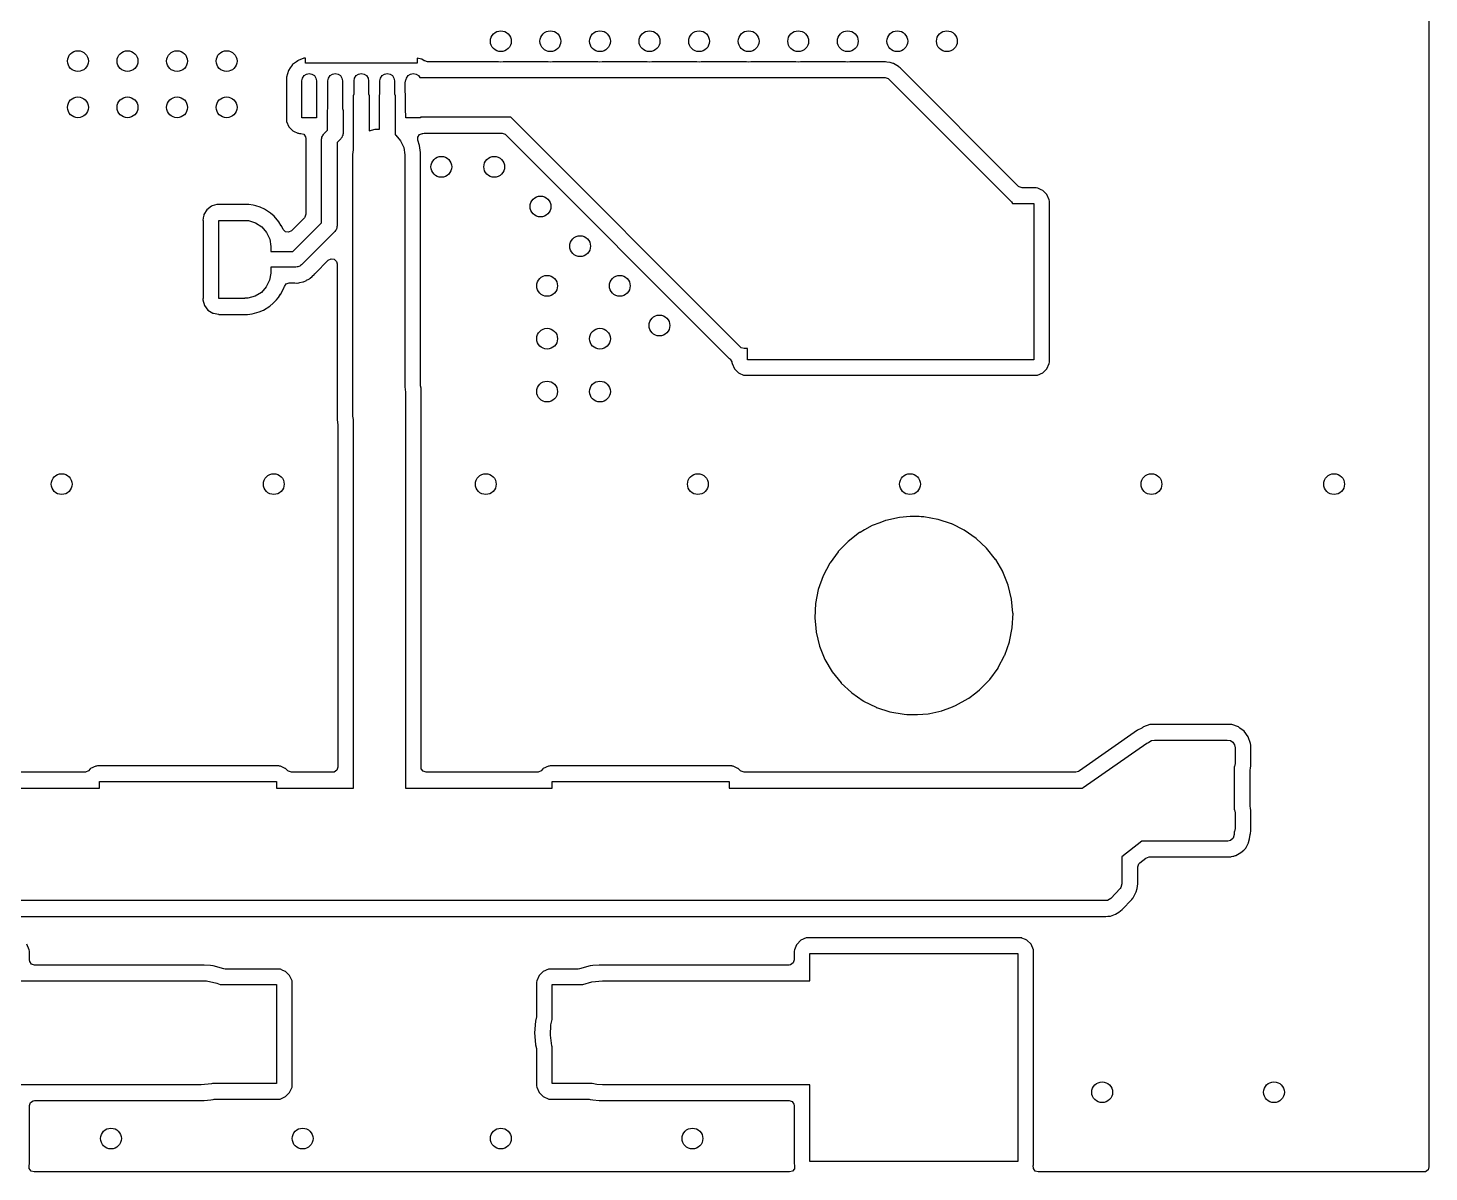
# Model space of a CAD drawing. Extents: x 0.02 to 3.92, y 0.02 to 3.05.
# Drawn here: x 2.857 to 3.917, y 0.02 to 0.885 of the extents above; entities that cross this region are included whole.
import ezdxf

# ---------------------------------------------------------------- set-up
doc = ezdxf.new("R2010")
doc.units = 0
doc.header["$MEASUREMENT"] = 0
doc.layers.add('BLACK', color=7, linetype='CONTINUOUS')

msp = doc.modelspace()

# ---------------------------------------------------------------- linework, layer by layer
at = {"layer": 'BLACK', "linetype": 'CONTINUOUS'}
for p, q in [((3.9173, 1.9505), (3.9173, 0.0236)), ((3.0603, 0.8595), (3.0574, 0.8573)), ((3.0613, 0.8603), (3.0603, 0.8595)), ((3.0616, 0.8604), (3.0613, 0.8603)), ((3.0659, 0.8621), (3.0616, 0.8604)), ((3.0616, 0.8604), (3.0616, 0.8604)), ((3.0662, 0.8622), (3.0659, 0.8621)), ((3.0659, 0.8621), (3.0659, 0.8621)), ((3.0665, 0.8622), (3.0662, 0.8622)), ((3.0671, 0.8623), (3.0665, 0.8622)), ((3.0665, 0.8622), (3.0665, 0.8622)), ((3.0671, 0.8585), (3.0671, 0.8623)), ((3.1549, 0.8615), (3.1517, 0.8622)), ((3.1517, 0.8622), (3.1517, 0.8585)), ((3.1552, 0.8614), (3.1549, 0.8615)), ((3.157, 0.8603), (3.1552, 0.8614)), ((3.1575, 0.8601), (3.157, 0.8603)), ((3.1595, 0.8595), (3.1575, 0.8601)), ((3.2133, 0.8595), (3.1595, 0.8595)), ((3.215, 0.8593), (3.2133, 0.8595)), ((3.2167, 0.8595), (3.215, 0.8593)), ((3.2508, 0.8595), (3.2167, 0.8595)), ((3.2525, 0.8593), (3.2508, 0.8595)), ((3.2542, 0.8595), (3.2525, 0.8593)), ((3.2883, 0.8595), (3.2542, 0.8595)), ((3.29, 0.8593), (3.2883, 0.8595)), ((3.2917, 0.8595), (3.29, 0.8593)), ((3.3258, 0.8595), (3.2917, 0.8595)), ((3.3275, 0.8593), (3.3258, 0.8595)), ((3.3292, 0.8595), (3.3275, 0.8593)), ((3.3633, 0.8595), (3.3292, 0.8595)), ((3.365, 0.8593), (3.3633, 0.8595)), ((3.3667, 0.8595), (3.365, 0.8593)), ((3.4008, 0.8595), (3.3667, 0.8595)), ((3.4025, 0.8593), (3.4008, 0.8595)), ((3.4042, 0.8595), (3.4025, 0.8593)), ((3.4383, 0.8595), (3.4042, 0.8595)), ((3.44, 0.8593), (3.4383, 0.8595)), ((3.4417, 0.8595), (3.44, 0.8593)), ((3.4758, 0.8595), (3.4417, 0.8595)), ((3.4775, 0.8593), (3.4758, 0.8595)), ((3.4792, 0.8595), (3.4775, 0.8593)), ((3.5059, 0.8595), (3.4792, 0.8595)), ((3.506, 0.8595), (3.5059, 0.8595)), ((3.507, 0.8593), (3.506, 0.8595)), ((3.506, 0.8595), (3.506, 0.8595)), ((3.5096, 0.8589), (3.507, 0.8593)), ((3.5119, 0.8582), (3.5096, 0.8589)), ((3.0543, 0.8528), (3.0527, 0.8478)), ((3.0557, 0.8549), (3.0543, 0.8528)), ((3.057, 0.8568), (3.0557, 0.8549)), ((3.0572, 0.8571), (3.057, 0.8568)), ((3.057, 0.8568), (3.057, 0.8568)), ((3.0574, 0.8573), (3.0572, 0.8571)), ((3.0574, 0.8573), (3.0574, 0.8573)), ((3.0649, 0.8472), (3.0661, 0.849)), ((3.0661, 0.849), (3.0679, 0.8502)), ((3.1517, 0.8585), (3.0671, 0.8585)), ((3.0679, 0.8502), (3.07, 0.8506)), ((3.07, 0.8506), (3.0721, 0.8502)), ((3.0721, 0.8502), (3.0739, 0.849)), ((3.0739, 0.849), (3.0751, 0.8472)), ((3.0846, 0.8472), (3.0858, 0.849)), ((3.0858, 0.849), (3.0876, 0.8502)), ((3.0876, 0.8502), (3.0897, 0.8506)), ((3.0897, 0.8506), (3.0918, 0.8502)), ((3.0918, 0.8502), (3.0936, 0.849)), ((3.0936, 0.849), (3.0948, 0.8472)), ((3.1043, 0.8472), (3.1055, 0.849)), ((3.1055, 0.849), (3.1073, 0.8502)), ((3.1073, 0.8502), (3.1094, 0.8506)), ((3.1094, 0.8506), (3.1115, 0.8502)), ((3.1115, 0.8502), (3.1133, 0.849)), ((3.1133, 0.849), (3.1145, 0.8472)), ((3.124, 0.8472), (3.1252, 0.849)), ((3.1252, 0.849), (3.1269, 0.8502)), ((3.1269, 0.8502), (3.1291, 0.8506)), ((3.1291, 0.8506), (3.1312, 0.8502)), ((3.1312, 0.8502), (3.133, 0.849)), ((3.133, 0.849), (3.1341, 0.8472)), ((3.1437, 0.8472), (3.1448, 0.849)), ((3.1448, 0.849), (3.1466, 0.8502)), ((3.1466, 0.8502), (3.1487, 0.8506)), ((3.1487, 0.8506), (3.1509, 0.8502)), ((3.1509, 0.8502), (3.1526, 0.849)), ((3.1526, 0.849), (3.1536, 0.8475)), ((3.5121, 0.8581), (3.5119, 0.8582)), ((3.5158, 0.856), (3.5121, 0.8581)), ((3.5121, 0.8581), (3.5121, 0.8581)), ((3.516, 0.8559), (3.5158, 0.856)), ((3.5164, 0.8555), (3.516, 0.8559)), ((3.5165, 0.8555), (3.5164, 0.8555)), ((3.5171, 0.8549), (3.5165, 0.8555)), ((3.6068, 0.7652), (3.5171, 0.8549)), ((3.5171, 0.8549), (3.5171, 0.8549)), ((3.5171, 0.8549), (3.5171, 0.8549)), ((3.0527, 0.8478), (3.0527, 0.8476)), ((3.0527, 0.8476), (3.0527, 0.8154)), ((3.0645, 0.8451), (3.0649, 0.8472)), ((3.0645, 0.8171), (3.0645, 0.8451)), ((3.0751, 0.8472), (3.0755, 0.8451)), ((3.0755, 0.8451), (3.0755, 0.8171)), ((3.0842, 0.8451), (3.0846, 0.8472)), ((3.0842, 0.8241), (3.0842, 0.8451)), ((3.0948, 0.8472), (3.0952, 0.8451)), ((3.0952, 0.8451), (3.0952, 0.8241)), ((3.1039, 0.8451), (3.1043, 0.8472)), ((3.1039, 0.8353), (3.1039, 0.8451)), ((3.1145, 0.8472), (3.1149, 0.8451)), ((3.1149, 0.8451), (3.1149, 0.8353)), ((3.1235, 0.8451), (3.124, 0.8472)), ((3.1235, 0.8353), (3.1235, 0.8451)), ((3.1341, 0.8472), (3.1346, 0.8451)), ((3.1346, 0.8451), (3.1346, 0.8353)), ((3.1425, 0.8436), (3.1432, 0.8459)), ((3.1425, 0.8375), (3.1425, 0.8436)), ((3.1425, 0.8368), (3.1425, 0.8375)), ((3.1432, 0.8459), (3.1434, 0.846)), ((3.1434, 0.846), (3.1437, 0.8472)), ((3.1536, 0.8475), (3.5059, 0.8475)), ((3.5059, 0.8475), (3.5082, 0.8468)), ((3.5082, 0.8468), (3.5086, 0.8464)), ((3.5086, 0.8464), (3.6014, 0.7536)), ((3.1035, 0.8339), (3.1039, 0.8353)), ((3.1035, 0.7928), (3.1035, 0.8339)), ((3.1149, 0.8353), (3.1153, 0.8339)), ((3.1153, 0.8339), (3.1153, 0.8072)), ((3.1231, 0.8339), (3.1235, 0.8353)), ((3.1231, 0.8085), (3.1231, 0.8339)), ((3.1346, 0.8353), (3.135, 0.8339)), ((3.135, 0.8339), (3.135, 0.8043)), ((3.1429, 0.835), (3.1425, 0.8368)), ((3.1429, 0.8214), (3.1429, 0.835)), ((3.0755, 0.8171), (3.0645, 0.8171)), ((3.0838, 0.8226), (3.0842, 0.8241)), ((3.0838, 0.8077), (3.0838, 0.8226)), ((3.0952, 0.8241), (3.0956, 0.8226)), ((3.0956, 0.8226), (3.0956, 0.8053)), ((3.1431, 0.8202), (3.1429, 0.8214)), ((3.1432, 0.8199), (3.1431, 0.8202)), ((3.1432, 0.8171), (3.1432, 0.8199)), ((3.1543, 0.8171), (3.1432, 0.8171)), ((3.2225, 0.8175), (3.1543, 0.8175)), ((3.1543, 0.8175), (3.1543, 0.8171)), ((3.3964, 0.6436), (3.2225, 0.8175)), ((3.0527, 0.8154), (3.0528, 0.8143)), ((3.0528, 0.8143), (3.0546, 0.8103)), ((3.0546, 0.8103), (3.0577, 0.8072)), ((3.0577, 0.8072), (3.058, 0.8071)), ((3.058, 0.8071), (3.0614, 0.8055)), ((3.0811, 0.805), (3.0838, 0.8077)), ((3.1153, 0.8072), (3.1199, 0.8086)), ((3.1199, 0.8086), (3.1231, 0.8085)), ((3.0614, 0.8055), (3.0614, 0.8055)), ((3.0614, 0.8055), (3.0617, 0.8054)), ((3.0617, 0.8054), (3.062, 0.8054)), ((3.062, 0.8054), (3.0626, 0.8053)), ((3.0626, 0.8053), (3.0627, 0.8053)), ((3.0627, 0.8053), (3.0636, 0.8053)), ((3.0636, 0.8053), (3.0659, 0.8046)), ((3.0659, 0.8046), (3.0673, 0.8026)), ((3.0673, 0.8026), (3.0675, 0.8014)), ((3.0675, 0.8014), (3.0675, 0.8013)), ((3.0675, 0.8013), (3.0675, 0.8012)), ((3.0675, 0.8012), (3.0675, 0.8001)), ((3.0675, 0.8001), (3.0675, 0.7989)), ((3.0675, 0.7989), (3.0675, 0.7986)), ((3.0675, 0.7986), (3.0675, 0.7982)), ((3.0675, 0.7982), (3.0675, 0.7442)), ((3.0794, 0.8009), (3.0796, 0.8016)), ((3.0794, 0.7377), (3.0794, 0.8009)), ((3.0796, 0.8024), (3.08, 0.8031)), ((3.0796, 0.8016), (3.0796, 0.8024)), ((3.08, 0.8031), (3.0802, 0.8038)), ((3.0802, 0.8038), (3.0807, 0.8044)), ((3.0807, 0.8044), (3.0811, 0.805)), ((3.0939, 0.8011), (3.0912, 0.7984)), ((3.0912, 0.7984), (3.0912, 0.7353)), ((3.0943, 0.8018), (3.0939, 0.8011)), ((3.0948, 0.8023), (3.0943, 0.8018)), ((3.095, 0.8031), (3.0948, 0.8023)), ((3.0954, 0.8037), (3.095, 0.8031)), ((3.0956, 0.8053), (3.0954, 0.8045)), ((3.0954, 0.8045), (3.0954, 0.8037)), ((3.135, 0.8043), (3.1355, 0.8039)), ((3.1355, 0.8039), (3.1392, 0.7997)), ((3.1392, 0.7997), (3.1415, 0.7946)), ((3.1521, 0.8025), (3.1534, 0.8045)), ((3.1521, 0.8001), (3.1521, 0.8025)), ((3.1535, 0.7961), (3.1521, 0.8001)), ((3.1534, 0.8045), (3.1558, 0.8053)), ((3.1541, 0.7908), (3.1535, 0.7961)), ((3.1558, 0.8053), (3.1558, 0.8053)), ((3.1558, 0.8053), (3.1558, 0.8053)), ((3.1558, 0.8053), (3.1558, 0.8053)), ((3.1558, 0.8053), (3.156, 0.8053)), ((3.156, 0.8053), (3.157, 0.8054)), ((3.157, 0.8054), (3.1576, 0.8055)), ((3.157, 0.8054), (3.157, 0.8054)), ((3.1576, 0.8055), (3.2159, 0.8055)), ((3.2159, 0.8055), (3.2182, 0.8047)), ((3.2182, 0.8047), (3.2187, 0.8043)), ((3.2187, 0.8043), (3.3878, 0.6351)), ((3.1029, 0.7893), (3.1035, 0.7928)), ((3.1029, 0.7891), (3.1029, 0.7893)), ((3.1029, 0.5913), (3.1029, 0.7891)), ((3.1415, 0.7946), (3.1423, 0.7891)), ((3.1423, 0.7891), (3.1423, 0.6137)), ((3.1541, 0.6159), (3.1541, 0.7908)), ((3.6073, 0.7648), (3.6068, 0.7652)), ((3.6096, 0.764), (3.6073, 0.7648)), ((3.62, 0.764), (3.6096, 0.764)), ((3.621, 0.7639), (3.62, 0.764)), ((3.6213, 0.7638), (3.621, 0.7639)), ((3.6239, 0.7626), (3.6213, 0.7638)), ((3.6213, 0.7638), (3.6213, 0.7638)), ((3.6014, 0.7536), (3.6021, 0.7522)), ((3.6251, 0.7621), (3.6239, 0.7626)), ((3.6282, 0.759), (3.6251, 0.7621)), ((3.63, 0.755), (3.6282, 0.759)), ((3.6301, 0.754), (3.63, 0.755)), ((3.6301, 0.6323), (3.6301, 0.754)), ((2.9902, 0.7435), (2.9898, 0.7415)), ((2.9903, 0.7439), (2.9902, 0.7435)), ((2.9902, 0.7435), (2.9902, 0.7435)), ((2.9926, 0.7476), (2.9903, 0.7439)), ((2.9961, 0.7503), (2.9926, 0.7476)), ((2.9965, 0.7504), (2.9961, 0.7503)), ((3.0002, 0.7514), (2.9965, 0.7504)), ((2.9965, 0.7504), (2.9965, 0.7504)), ((3.0004, 0.7515), (3.0002, 0.7514)), ((3.0015, 0.7516), (3.0004, 0.7515)), ((3.0183, 0.7516), (3.0015, 0.7516)), ((3.0185, 0.7516), (3.0183, 0.7516)), ((3.0186, 0.7516), (3.0185, 0.7516)), ((3.0242, 0.7515), (3.0186, 0.7516)), ((3.0276, 0.751), (3.0242, 0.7515)), ((3.0297, 0.7504), (3.0276, 0.751)), ((3.0328, 0.7495), (3.0297, 0.7504)), ((3.033, 0.7494), (3.0328, 0.7495)), ((3.0328, 0.7495), (3.0328, 0.7495)), ((3.0361, 0.748), (3.033, 0.7494)), ((3.0408, 0.7449), (3.0361, 0.748)), ((3.0434, 0.7427), (3.0408, 0.7449)), ((3.0435, 0.7426), (3.0434, 0.7427)), ((3.047, 0.7385), (3.0435, 0.7426)), ((3.0675, 0.7442), (3.0668, 0.7419)), ((3.6021, 0.7522), (3.6183, 0.7522)), ((3.6183, 0.7522), (3.6183, 0.6341)), ((2.9898, 0.7415), (2.9895, 0.7395)), ((2.9895, 0.7395), (2.9897, 0.7395)), ((2.9897, 0.7395), (2.9897, 0.6805)), ((3.0015, 0.6805), (3.0015, 0.7395)), ((3.0015, 0.7395), (3.0212, 0.7395)), ((3.0212, 0.7395), (3.0212, 0.7393)), ((3.0212, 0.7393), (3.0241, 0.7393)), ((3.0241, 0.7393), (3.0294, 0.7377)), ((3.0294, 0.7377), (3.0341, 0.7347)), ((3.0341, 0.7347), (3.0378, 0.7304)), ((3.0471, 0.7384), (3.047, 0.7385)), ((3.047, 0.7385), (3.047, 0.7385)), ((3.0489, 0.7355), (3.0471, 0.7384)), ((3.049, 0.7354), (3.0489, 0.7355)), ((3.0502, 0.7327), (3.049, 0.7354)), ((3.049, 0.7354), (3.049, 0.7354)), ((3.052, 0.7308), (3.0502, 0.7327)), ((3.0565, 0.7316), (3.0543, 0.7305)), ((3.0664, 0.7415), (3.0565, 0.7316)), ((3.0575, 0.7159), (3.0794, 0.7377)), ((3.0668, 0.7419), (3.0664, 0.7415)), ((3.0898, 0.7318), (3.0894, 0.7311)), ((3.0904, 0.7323), (3.0898, 0.7318)), ((3.0906, 0.7331), (3.0904, 0.7323)), ((3.091, 0.7337), (3.0906, 0.7331)), ((3.0912, 0.7353), (3.091, 0.7345)), ((3.091, 0.7345), (3.091, 0.7337)), ((3.0378, 0.7304), (3.0401, 0.7254)), ((3.0401, 0.7254), (3.0409, 0.7198)), ((3.0543, 0.7305), (3.052, 0.7308)), ((3.0894, 0.7311), (3.0642, 0.7058)), ((3.0409, 0.7198), (3.0409, 0.7159)), ((3.0409, 0.7159), (3.0575, 0.7159)), ((3.0844, 0.7093), (3.0866, 0.7104)), ((3.0866, 0.7104), (3.089, 0.7101)), ((3.0409, 0.6997), (3.0399, 0.6942)), ((3.06, 0.7041), (3.0409, 0.7041)), ((3.0409, 0.7041), (3.0409, 0.7002)), ((3.0409, 0.7002), (3.0409, 0.6997)), ((3.0608, 0.7043), (3.06, 0.7041)), ((3.0615, 0.7043), (3.0608, 0.7043)), ((3.0622, 0.7047), (3.0615, 0.7043)), ((3.0629, 0.7049), (3.0622, 0.7047)), ((3.0635, 0.7054), (3.0629, 0.7049)), ((3.0642, 0.7058), (3.0635, 0.7054)), ((3.0744, 0.6993), (3.0844, 0.7093)), ((3.089, 0.7101), (3.0907, 0.7084)), ((3.0907, 0.7084), (3.0911, 0.7066)), ((3.0911, 0.7066), (3.0911, 0.6104)), ((3.0375, 0.6892), (3.0338, 0.685)), ((3.0399, 0.6942), (3.0375, 0.6892)), ((3.051, 0.689), (3.0512, 0.6896)), ((3.0512, 0.6896), (3.0526, 0.6915)), ((3.0526, 0.6915), (3.0549, 0.6923)), ((3.0549, 0.6923), (3.0587, 0.6923)), ((3.0587, 0.6923), (3.0592, 0.6922)), ((3.0592, 0.6922), (3.0606, 0.6921)), ((3.0606, 0.6921), (3.0608, 0.6921)), ((3.0608, 0.6921), (3.0621, 0.6923)), ((3.0608, 0.6921), (3.0608, 0.6921)), ((3.0621, 0.6923), (3.0629, 0.6925)), ((3.0629, 0.6925), (3.063, 0.6925)), ((3.063, 0.6925), (3.0653, 0.6929)), ((3.0653, 0.6929), (3.0655, 0.693)), ((3.0655, 0.693), (3.0658, 0.693)), ((3.0658, 0.693), (3.0679, 0.6941)), ((3.0679, 0.6941), (3.068, 0.6942)), ((3.068, 0.6942), (3.0698, 0.695)), ((3.0698, 0.695), (3.0701, 0.6952)), ((3.0698, 0.695), (3.0698, 0.695)), ((3.0701, 0.6952), (3.0703, 0.6953)), ((3.0703, 0.6954), (3.0705, 0.6955)), ((3.0703, 0.6953), (3.0703, 0.6954)), ((3.0705, 0.6955), (3.0707, 0.6957)), ((3.0707, 0.6957), (3.0722, 0.6971)), ((3.0722, 0.6971), (3.0723, 0.6972)), ((3.0723, 0.6972), (3.0738, 0.6986)), ((3.0738, 0.6986), (3.074, 0.6988)), ((3.0738, 0.6986), (3.0738, 0.6986)), ((3.074, 0.6988), (3.0741, 0.699)), ((3.0741, 0.699), (3.0744, 0.6993)), ((2.9897, 0.6805), (2.9895, 0.6805)), ((2.9895, 0.6805), (2.9895, 0.6794)), ((2.9895, 0.6794), (2.9907, 0.6751)), ((3.0212, 0.6805), (3.0015, 0.6805)), ((3.0236, 0.6806), (3.0212, 0.6807)), ((3.0212, 0.6807), (3.0212, 0.6805)), ((3.029, 0.6821), (3.0236, 0.6806)), ((3.0338, 0.685), (3.029, 0.6821)), ((3.0428, 0.6768), (3.0452, 0.6794)), ((3.0452, 0.6794), (3.0465, 0.6809)), ((3.0465, 0.6809), (3.0466, 0.681)), ((3.0465, 0.6809), (3.0465, 0.6809)), ((3.0466, 0.681), (3.0467, 0.6811)), ((3.0467, 0.6811), (3.0484, 0.6837)), ((3.0484, 0.6837), (3.0485, 0.6838)), ((3.0484, 0.6837), (3.0484, 0.6837)), ((3.0485, 0.6838), (3.051, 0.6889)), ((3.051, 0.6889), (3.051, 0.689)), ((3.051, 0.689), (3.051, 0.689)), ((2.9907, 0.6751), (2.9934, 0.6716)), ((2.9934, 0.6716), (2.9971, 0.6693)), ((2.9971, 0.6693), (2.9975, 0.6692)), ((2.9975, 0.6692), (2.9975, 0.6692)), ((2.9975, 0.6692), (3.0013, 0.6685)), ((3.0013, 0.6685), (3.0013, 0.6685)), ((3.0013, 0.6685), (3.0015, 0.6684)), ((3.0015, 0.6684), (3.0208, 0.6684)), ((3.0208, 0.6684), (3.0208, 0.6684)), ((3.0208, 0.6684), (3.0234, 0.6684)), ((3.0234, 0.6684), (3.0268, 0.6688)), ((3.0268, 0.6688), (3.0322, 0.6703)), ((3.0322, 0.6703), (3.0354, 0.6716)), ((3.0354, 0.6716), (3.0355, 0.6717)), ((3.0355, 0.6717), (3.0401, 0.6745)), ((3.0355, 0.6717), (3.0355, 0.6717)), ((3.0401, 0.6745), (3.0402, 0.6746)), ((3.0402, 0.6746), (3.0428, 0.6768)), ((3.3968, 0.6432), (3.3964, 0.6436)), ((3.3991, 0.6425), (3.3968, 0.6432)), ((3.4017, 0.6425), (3.3991, 0.6425)), ((3.4017, 0.6341), (3.4017, 0.6425)), ((3.3878, 0.6351), (3.3879, 0.6351)), ((3.3879, 0.6351), (3.3879, 0.6351)), ((3.3879, 0.6351), (3.3883, 0.6348)), ((3.3883, 0.6348), (3.3885, 0.6345)), ((3.3885, 0.6345), (3.3886, 0.6344)), ((3.3886, 0.6344), (3.3899, 0.6324)), ((3.3899, 0.6324), (3.3899, 0.6319)), ((3.3899, 0.6319), (3.39, 0.6313)), ((3.39, 0.6313), (3.3918, 0.6273)), ((3.3918, 0.6273), (3.3949, 0.6242)), ((3.6183, 0.6341), (3.4017, 0.6341)), ((3.6251, 0.6242), (3.6282, 0.6273)), ((3.6282, 0.6273), (3.63, 0.6313)), ((3.63, 0.6313), (3.6301, 0.6323)), ((3.1541, 0.6155), (3.1541, 0.6159)), ((3.1542, 0.6148), (3.1541, 0.6155)), ((3.3949, 0.6242), (3.3953, 0.624)), ((3.3953, 0.624), (3.3987, 0.6225)), ((3.3987, 0.6225), (3.3987, 0.6225)), ((3.3987, 0.6225), (3.399, 0.6224)), ((3.399, 0.6224), (3.3992, 0.6223)), ((3.3992, 0.6223), (3.3999, 0.6223)), ((3.3999, 0.6223), (3.4, 0.6223)), ((3.4, 0.6223), (3.62, 0.6223)), ((3.62, 0.6223), (3.6207, 0.6223)), ((3.6207, 0.6223), (3.6208, 0.6224)), ((3.6208, 0.6224), (3.6208, 0.6224)), ((3.6208, 0.6224), (3.6211, 0.6224)), ((3.6211, 0.6224), (3.6251, 0.6242)), ((3.0911, 0.6104), (3.0911, 0.6103)), ((3.0911, 0.6103), (3.0911, 0.6068)), ((3.0911, 0.6068), (3.0911, 0.6067)), ((3.0911, 0.6067), (3.0911, 0.6065)), ((3.0911, 0.6065), (3.0911, 0.5896)), ((3.1423, 0.6137), (3.1424, 0.6135)), ((3.1424, 0.6135), (3.1425, 0.6115)), ((3.1425, 0.6115), (3.1428, 0.6095)), ((3.1428, 0.6095), (3.1428, 0.31)), ((3.1543, 0.6144), (3.1542, 0.6148)), ((3.1546, 0.6127), (3.1543, 0.6144)), ((3.1546, 0.6125), (3.1546, 0.6127)), ((3.1546, 0.6092), (3.1546, 0.6125)), ((3.1546, 0.3259), (3.1546, 0.6092)), ((3.1546, 0.6092), (3.1546, 0.6092)), ((3.0911, 0.5896), (3.0911, 0.5895)), ((3.0911, 0.5895), (3.0915, 0.5861)), ((3.0915, 0.5861), (3.0915, 0.5861)), ((3.0915, 0.5861), (3.0916, 0.5855)), ((3.0916, 0.5855), (3.0916, 0.3259)), ((3.1034, 0.5888), (3.1029, 0.5913)), ((3.1034, 0.31), (3.1034, 0.5888)), ((3.5019, 0.5108), (3.496, 0.5086)), ((3.506, 0.5124), (3.5019, 0.5108)), ((3.5061, 0.5124), (3.506, 0.5124)), ((3.506, 0.5124), (3.506, 0.5124)), ((3.5063, 0.5125), (3.5061, 0.5124)), ((3.5166, 0.5148), (3.5063, 0.5125)), ((3.5063, 0.5125), (3.5063, 0.5125)), ((3.5167, 0.5148), (3.5166, 0.5148)), ((3.5166, 0.5148), (3.5166, 0.5148)), ((3.5248, 0.5154), (3.5167, 0.5148)), ((3.5316, 0.5154), (3.5248, 0.5154)), ((3.533, 0.5153), (3.5316, 0.5154)), ((3.5316, 0.5154), (3.5316, 0.5154)), ((3.5316, 0.5154), (3.5316, 0.5154)), ((3.535, 0.5152), (3.533, 0.5153)), ((3.5457, 0.5133), (3.535, 0.5152)), ((3.5458, 0.5133), (3.5457, 0.5133)), ((3.5559, 0.51), (3.5458, 0.5133)), ((3.5458, 0.5133), (3.5458, 0.5133)), ((3.556, 0.51), (3.5559, 0.51)), ((3.5559, 0.51), (3.5559, 0.51)), ((3.5562, 0.5099), (3.556, 0.51)), ((3.5656, 0.5052), (3.5562, 0.5099)), ((3.5562, 0.5099), (3.5562, 0.5099)), ((3.4865, 0.5033), (3.4779, 0.4967)), ((3.4868, 0.5035), (3.4865, 0.5033)), ((3.4902, 0.5054), (3.4868, 0.5035)), ((3.496, 0.5086), (3.4902, 0.5054)), ((3.5657, 0.5051), (3.5656, 0.5052)), ((3.5656, 0.5052), (3.5656, 0.5052)), ((3.5747, 0.4989), (3.5657, 0.5051)), ((3.5826, 0.4915), (3.5747, 0.4989)), ((3.4702, 0.4889), (3.4641, 0.4805)), ((3.4703, 0.489), (3.4702, 0.4889)), ((3.4702, 0.4889), (3.4702, 0.4889)), ((3.4779, 0.4967), (3.4703, 0.489)), ((3.5894, 0.483), (3.5826, 0.4915)), ((3.4639, 0.4802), (3.4588, 0.4706)), ((3.4641, 0.4805), (3.4639, 0.4802)), ((3.5895, 0.4829), (3.5894, 0.483)), ((3.5948, 0.4739), (3.5895, 0.4829)), ((3.4588, 0.4706), (3.4552, 0.4603)), ((3.5949, 0.4737), (3.5948, 0.4739)), ((3.5989, 0.4636), (3.5949, 0.4737)), ((3.4552, 0.4603), (3.4531, 0.4497)), ((3.6015, 0.4531), (3.5989, 0.4636)), ((3.4531, 0.4497), (3.4526, 0.4388)), ((3.6015, 0.4529), (3.6015, 0.4531)), ((3.6025, 0.4424), (3.6015, 0.4529)), ((3.6015, 0.4529), (3.6015, 0.4529)), ((3.4526, 0.4388), (3.4526, 0.4387)), ((3.4526, 0.4387), (3.4533, 0.4313)), ((3.4526, 0.4387), (3.4526, 0.4387)), ((3.602, 0.4314), (3.6026, 0.4423)), ((3.6026, 0.4423), (3.6025, 0.4424)), ((3.6025, 0.4424), (3.6025, 0.4424)), ((3.4533, 0.4313), (3.4536, 0.428)), ((3.4536, 0.428), (3.4562, 0.4175)), ((3.6, 0.421), (3.602, 0.4313)), ((3.602, 0.4313), (3.602, 0.4314)), ((3.4562, 0.4175), (3.4602, 0.4074)), ((3.5963, 0.4105), (3.5999, 0.4208)), ((3.5999, 0.4208), (3.6, 0.421)), ((3.4602, 0.4074), (3.4657, 0.3981)), ((3.5914, 0.4012), (3.5962, 0.4104)), ((3.5962, 0.4104), (3.5963, 0.4105)), ((3.4657, 0.3981), (3.4725, 0.3896)), ((3.5849, 0.3921), (3.585, 0.3923)), ((3.585, 0.3923), (3.5912, 0.4008)), ((3.5912, 0.4008), (3.5913, 0.4009)), ((3.5913, 0.4009), (3.5914, 0.4012)), ((3.4725, 0.3896), (3.4726, 0.3895)), ((3.4726, 0.3895), (3.4803, 0.3823)), ((3.4803, 0.3823), (3.4804, 0.3822)), ((3.4804, 0.3822), (3.4806, 0.3821)), ((3.4806, 0.3821), (3.4891, 0.3762)), ((3.569, 0.3781), (3.5743, 0.3821)), ((3.5743, 0.3821), (3.5773, 0.3844)), ((3.5773, 0.3844), (3.5849, 0.3921)), ((3.4891, 0.3762), (3.4894, 0.376)), ((3.4894, 0.376), (3.4895, 0.3759)), ((3.4895, 0.3759), (3.4895, 0.3759)), ((3.4895, 0.3759), (3.499, 0.3712)), ((3.499, 0.3712), (3.499, 0.3712)), ((3.499, 0.3712), (3.4991, 0.3711)), ((3.4991, 0.3711), (3.4992, 0.3711)), ((3.4992, 0.3711), (3.4992, 0.3711)), ((3.4992, 0.3711), (3.5093, 0.3678)), ((3.5491, 0.3687), (3.5556, 0.3711)), ((3.5556, 0.3711), (3.5591, 0.3725)), ((3.5591, 0.3725), (3.5686, 0.3778)), ((3.5686, 0.3778), (3.569, 0.3781)), ((3.5093, 0.3678), (3.5093, 0.3678)), ((3.5093, 0.3678), (3.5094, 0.3678)), ((3.5094, 0.3678), (3.5201, 0.3659)), ((3.5201, 0.3659), (3.5221, 0.3658)), ((3.5221, 0.3658), (3.5235, 0.3657)), ((3.5235, 0.3657), (3.5235, 0.3657)), ((3.5235, 0.3657), (3.5235, 0.3657)), ((3.5235, 0.3657), (3.5303, 0.3657)), ((3.5303, 0.3657), (3.5384, 0.3663)), ((3.5384, 0.3663), (3.5396, 0.3666)), ((3.5396, 0.3666), (3.5488, 0.3686)), ((3.5488, 0.3686), (3.549, 0.3687)), ((3.5488, 0.3686), (3.5488, 0.3686)), ((3.549, 0.3687), (3.5491, 0.3687)), ((3.5491, 0.3687), (3.5491, 0.3687)), ((3.6968, 0.354), (3.6528, 0.3232)), ((3.6999, 0.3555), (3.6968, 0.354)), ((3.7005, 0.3558), (3.6999, 0.3555)), ((3.701, 0.3562), (3.7005, 0.3558)), ((3.7012, 0.3564), (3.701, 0.3562)), ((3.7062, 0.3581), (3.7012, 0.3564)), ((3.7065, 0.3582), (3.7062, 0.3581)), ((3.7074, 0.3582), (3.7065, 0.3582)), ((3.7065, 0.3582), (3.7065, 0.3582)), ((3.7075, 0.3582), (3.7074, 0.3582)), ((3.7074, 0.3582), (3.7074, 0.3582)), ((3.7668, 0.3582), (3.7075, 0.3582)), ((3.7669, 0.3582), (3.7668, 0.3582)), ((3.7679, 0.3582), (3.7669, 0.3582)), ((3.7669, 0.3582), (3.7669, 0.3582)), ((3.7681, 0.3581), (3.7679, 0.3582)), ((3.7679, 0.3582), (3.7679, 0.3582)), ((3.7731, 0.3564), (3.7681, 0.3581)), ((3.7734, 0.3562), (3.7731, 0.3564)), ((3.7743, 0.3555), (3.7734, 0.3562)), ((3.7734, 0.3562), (3.7734, 0.3562)), ((3.7774, 0.3532), (3.7743, 0.3555)), ((3.7806, 0.3489), (3.7774, 0.3532)), ((3.6556, 0.3104), (3.7037, 0.3441)), ((3.7037, 0.3441), (3.7054, 0.3446)), ((3.7054, 0.3447), (3.7073, 0.346)), ((3.7054, 0.3446), (3.7054, 0.3447)), ((3.7073, 0.346), (3.7096, 0.3464)), ((3.7096, 0.3464), (3.7647, 0.3464)), ((3.7647, 0.3464), (3.767, 0.346)), ((3.767, 0.346), (3.7689, 0.3447)), ((3.7689, 0.3447), (3.7702, 0.3428)), ((3.7702, 0.3428), (3.7706, 0.3405)), ((3.7706, 0.3405), (3.7706, 0.3287)), ((3.7823, 0.3439), (3.7806, 0.3489)), ((3.7825, 0.3426), (3.7823, 0.3439)), ((3.7825, 0.3266), (3.7825, 0.3426)), ((3.7706, 0.3287), (3.7702, 0.3264)), ((2.9001, 0.322), (2.2174, 0.322)), ((2.9007, 0.3221), (2.9001, 0.322)), ((2.9029, 0.3232), (2.9007, 0.3221)), ((2.9043, 0.3246), (2.9029, 0.3232)), ((2.9046, 0.3249), (2.9043, 0.3246)), ((2.9043, 0.3246), (2.9043, 0.3246)), ((2.9086, 0.3267), (2.9046, 0.3249)), ((2.9089, 0.3267), (2.9086, 0.3267)), ((2.909, 0.3267), (2.9089, 0.3267)), ((2.9089, 0.3267), (2.9089, 0.3267)), ((2.9097, 0.3268), (2.909, 0.3267)), ((3.047, 0.3268), (2.9097, 0.3268)), ((3.0471, 0.3268), (3.047, 0.3268)), ((3.0475, 0.3267), (3.0471, 0.3268)), ((3.0471, 0.3268), (3.0471, 0.3268)), ((3.048, 0.3267), (3.0475, 0.3267)), ((3.0483, 0.3266), (3.048, 0.3267)), ((3.0518, 0.325), (3.0483, 0.3266)), ((3.0483, 0.3266), (3.0483, 0.3266)), ((3.0521, 0.3249), (3.0518, 0.325)), ((3.0518, 0.325), (3.0518, 0.325)), ((3.0533, 0.3236), (3.0521, 0.3249)), ((3.0538, 0.3232), (3.0533, 0.3236)), ((3.0543, 0.3228), (3.0538, 0.3232)), ((3.0566, 0.322), (3.0543, 0.3228)), ((3.0877, 0.322), (3.0566, 0.322)), ((3.0889, 0.3222), (3.0877, 0.322)), ((3.0908, 0.3236), (3.0889, 0.3222)), ((3.0916, 0.3259), (3.0908, 0.3236)), ((3.1548, 0.3247), (3.1546, 0.3259)), ((3.1562, 0.3228), (3.1548, 0.3247)), ((3.1585, 0.322), (3.1562, 0.3228)), ((3.2427, 0.322), (3.1585, 0.322)), ((3.2433, 0.3221), (3.2427, 0.322)), ((3.2454, 0.3232), (3.2433, 0.3221)), ((3.2469, 0.3246), (3.2454, 0.3232)), ((3.2471, 0.3249), (3.2469, 0.3246)), ((3.2469, 0.3246), (3.2469, 0.3246)), ((3.2511, 0.3267), (3.2471, 0.3249)), ((3.2514, 0.3267), (3.2511, 0.3267)), ((3.2515, 0.3267), (3.2514, 0.3267)), ((3.2514, 0.3267), (3.2514, 0.3267)), ((3.2522, 0.3268), (3.2515, 0.3267)), ((3.3895, 0.3268), (3.2522, 0.3268)), ((3.3897, 0.3268), (3.3895, 0.3268)), ((3.39, 0.3267), (3.3897, 0.3268)), ((3.3897, 0.3268), (3.3897, 0.3268)), ((3.3906, 0.3267), (3.39, 0.3267)), ((3.3908, 0.3266), (3.3906, 0.3267)), ((3.3943, 0.325), (3.3908, 0.3266)), ((3.3908, 0.3266), (3.3908, 0.3266)), ((3.3946, 0.3249), (3.3943, 0.325)), ((3.3943, 0.325), (3.3943, 0.325)), ((3.3958, 0.3236), (3.3946, 0.3249)), ((3.3963, 0.3232), (3.3958, 0.3236)), ((3.3968, 0.3228), (3.3963, 0.3232)), ((3.3991, 0.322), (3.3968, 0.3228)), ((3.65, 0.322), (3.3991, 0.322)), ((3.6522, 0.3227), (3.65, 0.322)), ((3.6528, 0.3232), (3.6522, 0.3227)), ((3.7702, 0.3264), (3.77, 0.3262)), ((3.77, 0.3262), (3.77, 0.2938)), ((3.782, 0.3238), (3.7822, 0.3249)), ((3.782, 0.2962), (3.782, 0.3238)), ((3.7822, 0.3249), (3.7822, 0.3251)), ((3.7822, 0.3251), (3.7823, 0.3251)), ((3.7822, 0.3249), (3.7822, 0.3249)), ((3.7822, 0.3249), (3.7822, 0.3249)), ((3.7823, 0.3253), (3.7825, 0.3266)), ((3.7823, 0.3251), (3.7823, 0.3253)), ((2.2069, 0.31), (2.9114, 0.31)), ((2.9114, 0.31), (2.9114, 0.315)), ((2.9114, 0.315), (3.0453, 0.315)), ((3.0453, 0.315), (3.0453, 0.31)), ((3.0453, 0.31), (3.1034, 0.31)), ((3.1428, 0.31), (3.2539, 0.31)), ((3.2539, 0.31), (3.2539, 0.315)), ((3.2539, 0.315), (3.3878, 0.315)), ((3.3878, 0.315), (3.3878, 0.31)), ((3.3878, 0.31), (3.655, 0.31)), ((3.655, 0.31), (3.6556, 0.3104)), ((3.6556, 0.3104), (3.6556, 0.3104)), ((3.77, 0.2938), (3.7702, 0.2936)), ((3.7702, 0.2936), (3.7706, 0.2913)), ((3.7706, 0.2913), (3.7706, 0.2795)), ((3.7822, 0.2951), (3.782, 0.2962)), ((3.7822, 0.2949), (3.7822, 0.2951)), ((3.7822, 0.2951), (3.7822, 0.2951)), ((3.7822, 0.2951), (3.7822, 0.2951)), ((3.7823, 0.2947), (3.7822, 0.2949)), ((3.7825, 0.2934), (3.7823, 0.2947)), ((3.7825, 0.2774), (3.7825, 0.2934)), ((3.7702, 0.2772), (3.77, 0.277)), ((3.77, 0.277), (3.77, 0.275)), ((3.7706, 0.2795), (3.7702, 0.2772)), ((3.782, 0.275), (3.7822, 0.2758)), ((3.7822, 0.2758), (3.7823, 0.2759)), ((3.7823, 0.2761), (3.7825, 0.2774)), ((3.7823, 0.2759), (3.7823, 0.2761)), ((3.7, 0.27), (3.685, 0.2581)), ((3.765, 0.27), (3.7, 0.27)), ((3.7671, 0.2704), (3.765, 0.27)), ((3.7692, 0.2723), (3.7671, 0.2704)), ((3.77, 0.275), (3.7692, 0.2723)), ((3.7788, 0.265), (3.7789, 0.2652)), ((3.7789, 0.2652), (3.7807, 0.2687)), ((3.7789, 0.2652), (3.7789, 0.2652)), ((3.7807, 0.2689), (3.7815, 0.2716)), ((3.7807, 0.2687), (3.7807, 0.2689)), ((3.7815, 0.2716), (3.782, 0.275)), ((3.782, 0.275), (3.782, 0.275)), ((3.685, 0.2581), (3.685, 0.2376)), ((3.6985, 0.2535), (3.7031, 0.2571)), ((3.7031, 0.2571), (3.7055, 0.258)), ((3.7055, 0.258), (3.765, 0.258)), ((3.765, 0.258), (3.7667, 0.2582)), ((3.7667, 0.2582), (3.7675, 0.2582)), ((3.7675, 0.2582), (3.7675, 0.2582)), ((3.7675, 0.2582), (3.7676, 0.2582)), ((3.7676, 0.2582), (3.7677, 0.2583)), ((3.7677, 0.2583), (3.7688, 0.2585)), ((3.7677, 0.2583), (3.7677, 0.2583)), ((3.7688, 0.2585), (3.7697, 0.2587)), ((3.7697, 0.2587), (3.7701, 0.2588)), ((3.7701, 0.2588), (3.7709, 0.2591)), ((3.7709, 0.2591), (3.7709, 0.2591)), ((3.7709, 0.2591), (3.7712, 0.2591)), ((3.7712, 0.2591), (3.775, 0.2614)), ((3.775, 0.2614), (3.7771, 0.2632)), ((3.7771, 0.2632), (3.7774, 0.2635)), ((3.7774, 0.2635), (3.7786, 0.2647)), ((3.7786, 0.2647), (3.7788, 0.265)), ((3.7786, 0.2647), (3.7786, 0.2647)), ((3.697, 0.2504), (3.6978, 0.2527)), ((3.697, 0.2376), (3.697, 0.2504)), ((3.6978, 0.2527), (3.6985, 0.2535)), ((3.6837, 0.2342), (3.6765, 0.2266)), ((3.6842, 0.2349), (3.6837, 0.2342)), ((3.685, 0.2376), (3.6842, 0.2349)), ((3.6957, 0.2315), (3.6965, 0.2342)), ((3.6965, 0.2342), (3.697, 0.2376)), ((3.6729, 0.225), (0.615, 0.225)), ((3.6741, 0.2251), (3.6729, 0.225)), ((3.6765, 0.2266), (3.6741, 0.2251)), ((3.6852, 0.2183), (3.6924, 0.2259)), ((3.6924, 0.2259), (3.6931, 0.2268)), ((3.6931, 0.2268), (3.6932, 0.2268)), ((3.6932, 0.2268), (3.6934, 0.2271)), ((3.6932, 0.2268), (3.6932, 0.2268)), ((3.6934, 0.2271), (3.6937, 0.2275)), ((3.6937, 0.2275), (3.6957, 0.2315)), ((0.615, 0.213), (3.6729, 0.213)), ((3.6729, 0.213), (3.6743, 0.2131)), ((3.6729, 0.213), (3.6729, 0.213)), ((3.6729, 0.213), (3.6729, 0.213)), ((3.6743, 0.2131), (3.6743, 0.2131)), ((3.6743, 0.2131), (3.6743, 0.2131)), ((3.6743, 0.2131), (3.6744, 0.2131)), ((3.6744, 0.2131), (3.6744, 0.2131)), ((3.6744, 0.2131), (3.6746, 0.2131)), ((3.6746, 0.2131), (3.6755, 0.2132)), ((3.6755, 0.2132), (3.676, 0.2133)), ((3.676, 0.2133), (3.6762, 0.2133)), ((3.6762, 0.2133), (3.68, 0.2147)), ((3.68, 0.2147), (3.6801, 0.2148)), ((3.68, 0.2147), (3.68, 0.2147)), ((3.6801, 0.2148), (3.6825, 0.2162)), ((3.6825, 0.2162), (3.6852, 0.2183)), ((2.8582, 0.1878), (2.8564, 0.1919)), ((3.4387, 0.1915), (3.4376, 0.1889)), ((3.4389, 0.1918), (3.4387, 0.1915)), ((3.442, 0.195), (3.4389, 0.1918)), ((3.446, 0.1967), (3.442, 0.195)), ((3.4463, 0.1968), (3.446, 0.1967)), ((3.4464, 0.1968), (3.4463, 0.1968)), ((3.4463, 0.1968), (3.4463, 0.1968)), ((3.4471, 0.1969), (3.4464, 0.1968)), ((3.6081, 0.1969), (3.4471, 0.1969)), ((3.6082, 0.1969), (3.6081, 0.1969)), ((3.6085, 0.1968), (3.6082, 0.1969)), ((3.6082, 0.1969), (3.6082, 0.1969)), ((3.6091, 0.1968), (3.6085, 0.1968)), ((3.6093, 0.1966), (3.6091, 0.1968)), ((3.612, 0.1955), (3.6093, 0.1966)), ((3.6093, 0.1966), (3.6093, 0.1966)), ((3.6131, 0.195), (3.612, 0.1955)), ((3.6162, 0.1919), (3.6131, 0.195)), ((3.618, 0.1878), (3.6162, 0.1919)), ((2.8583, 0.1868), (2.8582, 0.1878)), ((2.8583, 0.1801), (2.8583, 0.1868)), ((3.4371, 0.1878), (3.437, 0.1868)), ((3.437, 0.1868), (3.437, 0.1801)), ((3.4376, 0.1889), (3.4371, 0.1878)), ((3.4488, 0.1644), (3.4488, 0.185)), ((3.4488, 0.185), (3.6063, 0.185)), ((3.6063, 0.185), (3.6063, 0.0276)), ((3.6181, 0.1868), (3.618, 0.1878)), ((3.6181, 0.0258), (3.6181, 0.1868)), ((2.8585, 0.1789), (2.8583, 0.1801)), ((2.8599, 0.1769), (2.8585, 0.1789)), ((2.8622, 0.1762), (2.8599, 0.1769)), ((2.9905, 0.1762), (2.8622, 0.1762)), ((2.9954, 0.1758), (2.9905, 0.1762)), ((2.9905, 0.1762), (2.9905, 0.1762)), ((2.9905, 0.1762), (2.9905, 0.1762)), ((2.9971, 0.1756), (2.9954, 0.1758)), ((2.9973, 0.1756), (2.9971, 0.1756)), ((3.0055, 0.1734), (2.9973, 0.1756)), ((2.9973, 0.1756), (2.9973, 0.1756)), ((3.0065, 0.1732), (3.0055, 0.1734)), ((3.047, 0.1732), (3.0065, 0.1732)), ((3.0471, 0.1732), (3.047, 0.1732)), ((3.0472, 0.1732), (3.0471, 0.1732)), ((3.0471, 0.1732), (3.0471, 0.1732)), ((3.048, 0.1731), (3.0472, 0.1732)), ((3.0483, 0.173), (3.048, 0.1731)), ((3.0501, 0.1722), (3.0483, 0.173)), ((3.0483, 0.173), (3.0483, 0.173)), ((3.0521, 0.1713), (3.0501, 0.1722)), ((3.0552, 0.1682), (3.0521, 0.1713)), ((3.2456, 0.1698), (3.244, 0.1682)), ((3.2469, 0.1711), (3.2456, 0.1698)), ((3.2471, 0.1713), (3.2469, 0.1711)), ((3.2469, 0.1711), (3.2469, 0.1711)), ((3.2511, 0.1731), (3.2471, 0.1713)), ((3.2514, 0.1732), (3.2511, 0.1731)), ((3.2515, 0.1732), (3.2514, 0.1732)), ((3.2514, 0.1732), (3.2514, 0.1732)), ((3.2522, 0.1732), (3.2515, 0.1732)), ((3.2735, 0.1732), (3.2522, 0.1732)), ((3.2745, 0.1734), (3.2735, 0.1732)), ((3.2827, 0.1756), (3.2745, 0.1734)), ((3.2828, 0.1756), (3.2827, 0.1756)), ((3.2827, 0.1756), (3.2827, 0.1756)), ((3.2846, 0.1758), (3.2828, 0.1756)), ((3.2894, 0.1762), (3.2846, 0.1758)), ((3.2895, 0.1762), (3.2894, 0.1762)), ((3.2894, 0.1762), (3.2894, 0.1762)), ((3.4331, 0.1762), (3.2895, 0.1762)), ((3.4343, 0.1764), (3.4331, 0.1762)), ((3.4362, 0.1778), (3.4343, 0.1764)), ((3.437, 0.1801), (3.4362, 0.1778)), ((2.8465, 0.1644), (2.9882, 0.1644)), ((2.9882, 0.1644), (2.9923, 0.1642)), ((2.9923, 0.1642), (3.0001, 0.1625)), ((3.0001, 0.1625), (3.0027, 0.1614)), ((3.0027, 0.1614), (3.0453, 0.1614)), ((3.0453, 0.1614), (3.0453, 0.0866)), ((3.057, 0.1642), (3.0552, 0.1682)), ((3.0571, 0.1632), (3.057, 0.1642)), ((3.0571, 0.0849), (3.0571, 0.1632)), ((3.2422, 0.1642), (3.2421, 0.1632)), ((3.2421, 0.1632), (3.2421, 0.138)), ((3.244, 0.1682), (3.2422, 0.1642)), ((3.2539, 0.1351), (3.2539, 0.1614)), ((3.2539, 0.1614), (3.277, 0.1614)), ((3.277, 0.1614), (3.2839, 0.1636)), ((3.2839, 0.1636), (3.2918, 0.1644)), ((3.2918, 0.1644), (3.4488, 0.1644)), ((3.2421, 0.138), (3.242, 0.137)), ((3.2412, 0.1339), (3.2404, 0.125)), ((3.242, 0.137), (3.2412, 0.1339)), ((3.2525, 0.1231), (3.2529, 0.131)), ((3.2529, 0.131), (3.2539, 0.1351)), ((3.2404, 0.125), (3.2412, 0.1161)), ((3.2536, 0.1152), (3.2525, 0.1231)), ((3.2412, 0.1161), (3.2412, 0.1159)), ((3.2412, 0.1159), (3.2412, 0.1159)), ((3.2412, 0.1159), (3.242, 0.113)), ((3.242, 0.113), (3.2421, 0.112)), ((3.2421, 0.112), (3.2421, 0.0849)), ((3.2539, 0.1144), (3.2536, 0.1152)), ((3.2539, 0.0866), (3.2539, 0.1144)), ((2.9882, 0.0856), (2.8465, 0.0856)), ((2.9961, 0.0864), (2.9882, 0.0856)), ((2.9967, 0.0866), (2.9961, 0.0864)), ((3.0453, 0.0866), (2.9967, 0.0866)), ((3.057, 0.0838), (3.0571, 0.0849)), ((3.2421, 0.0849), (3.2422, 0.0838)), ((3.284, 0.0866), (3.2539, 0.0866)), ((3.2877, 0.0858), (3.284, 0.0866)), ((3.2918, 0.0856), (3.2877, 0.0858)), ((3.4488, 0.0856), (3.2918, 0.0856)), ((3.4488, 0.0276), (3.4488, 0.0856)), ((2.9905, 0.0738), (2.9955, 0.0742)), ((2.9955, 0.0742), (2.9971, 0.0744)), ((2.9971, 0.0744), (2.9973, 0.0744)), ((2.9973, 0.0744), (2.9981, 0.0747)), ((2.9981, 0.0747), (2.9992, 0.0748)), ((2.9992, 0.0748), (3.047, 0.0748)), ((3.047, 0.0748), (3.0477, 0.0749)), ((3.0477, 0.0749), (3.0478, 0.0749)), ((3.0478, 0.0749), (3.0478, 0.0749)), ((3.0478, 0.0749), (3.0481, 0.0749)), ((3.0481, 0.0749), (3.0521, 0.0767)), ((3.0521, 0.0767), (3.0552, 0.0798)), ((3.0552, 0.0798), (3.057, 0.0838)), ((3.2422, 0.0838), (3.244, 0.0798)), ((3.244, 0.0798), (3.2443, 0.0795)), ((3.2443, 0.0795), (3.2443, 0.0795)), ((3.2443, 0.0795), (3.2448, 0.079)), ((3.2448, 0.079), (3.2471, 0.0767)), ((3.2471, 0.0767), (3.2475, 0.0765)), ((3.2475, 0.0765), (3.2509, 0.075)), ((3.2509, 0.075), (3.2509, 0.075)), ((3.2509, 0.075), (3.2512, 0.0749)), ((3.2512, 0.0749), (3.2515, 0.0749)), ((3.2515, 0.0749), (3.2521, 0.0748)), ((3.2521, 0.0748), (3.2522, 0.0748)), ((3.2522, 0.0748), (3.2808, 0.0748)), ((3.2808, 0.0748), (3.2818, 0.0747)), ((3.2818, 0.0747), (3.2827, 0.0744)), ((3.2827, 0.0744), (3.2828, 0.0744)), ((3.2828, 0.0744), (3.2845, 0.0742)), ((3.2845, 0.0742), (3.2894, 0.0738)), ((2.8583, 0.0699), (2.859, 0.0722)), ((2.8583, 0.0258), (2.8583, 0.0699)), ((2.859, 0.0722), (2.861, 0.0736)), ((2.861, 0.0736), (2.8622, 0.0738)), ((2.8622, 0.0738), (2.9905, 0.0738)), ((2.9905, 0.0738), (2.9905, 0.0738)), ((2.9905, 0.0738), (2.9905, 0.0738)), ((3.2894, 0.0738), (3.2894, 0.0738)), ((3.2894, 0.0738), (3.2895, 0.0738)), ((3.2895, 0.0738), (3.4331, 0.0738)), ((3.4331, 0.0738), (3.4354, 0.0731)), ((3.4354, 0.0731), (3.4368, 0.0711)), ((3.4368, 0.0711), (3.437, 0.0699)), ((3.437, 0.0699), (3.437, 0.0258)), ((2.8581, 0.0246), (2.8582, 0.0248)), ((2.8581, 0.0224), (2.8581, 0.0246)), ((2.8596, 0.0204), (2.8581, 0.0224)), ((2.8582, 0.0252), (2.8583, 0.0257)), ((2.8582, 0.0248), (2.8582, 0.0252)), ((2.8583, 0.0257), (2.8583, 0.0258)), ((2.8583, 0.0257), (2.8583, 0.0257)), ((3.4371, 0.0222), (3.4356, 0.0203)), ((3.437, 0.0258), (3.4371, 0.0248)), ((3.4371, 0.0248), (3.4372, 0.0246)), ((3.4372, 0.0246), (3.4371, 0.0222)), ((3.6063, 0.0276), (3.4488, 0.0276)), ((3.6179, 0.0246), (3.618, 0.0248)), ((3.618, 0.0224), (3.6179, 0.0246)), ((3.618, 0.0248), (3.6181, 0.0252)), ((3.6194, 0.0204), (3.618, 0.0224)), ((3.6181, 0.0257), (3.6181, 0.0258)), ((3.6181, 0.0252), (3.6181, 0.0257)), ((3.6181, 0.0257), (3.6181, 0.0257)), ((3.9166, 0.0213), (3.9146, 0.0199)), ((3.9173, 0.0236), (3.9166, 0.0213)), ((2.8618, 0.0197), (2.8596, 0.0204)), ((3.4334, 0.0197), (2.8618, 0.0197)), ((3.4356, 0.0203), (3.4334, 0.0197)), ((3.6217, 0.0197), (3.6194, 0.0204)), ((3.9134, 0.0197), (3.6217, 0.0197)), ((3.9146, 0.0199), (3.9134, 0.0197))]:
    msp.add_line(p, q, dxfattribs=at)
at = {"layer": 'BLACK'}
for centre in [(3.215, 0.875), (3.2525, 0.875), (3.29, 0.875), (3.3275, 0.875), (3.365, 0.875), (3.4025, 0.875), (3.44, 0.875), (3.4775, 0.875), (3.515, 0.875), (3.5525, 0.875), (2.895, 0.86), (2.9325, 0.86), (2.97, 0.86), (3.0075, 0.86), (2.895, 0.825), (2.9325, 0.825), (2.97, 0.825), (3.0075, 0.825), (3.17, 0.78), (3.21, 0.78), (3.245, 0.75), (3.275, 0.72), (3.25, 0.69), (3.305, 0.69), (3.335, 0.66), (3.25, 0.65), (3.29, 0.65), (3.25, 0.61), (3.29, 0.61), (2.8827, 0.54), (3.0432, 0.54), (3.2036, 0.54), (3.3641, 0.54), (3.5246, 0.54), (3.7073, 0.54), (3.8455, 0.54), (3.67, 0.08), (3.8, 0.08), (2.92, 0.045), (3.065, 0.045), (3.215, 0.045), (3.36, 0.045)]:
    msp.add_circle(centre, 0.00787, dxfattribs=at)

doc.saveas('drawing.dxf')
